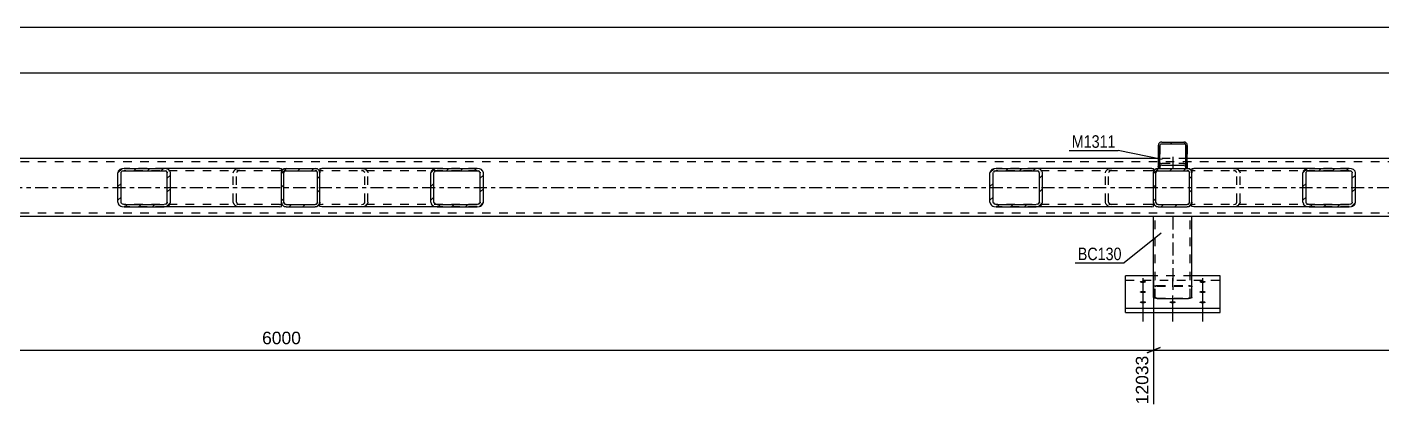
# Model space of a CAD drawing. Header units: millimetres. Extents: x -130 to 1059, y -611 to 230.
# Drawn here: x 453.3 to 764, y -363 to -276 of the extents above; entities that cross this region are included whole.
import ezdxf

# ---------------------------------------------------------------- set-up
doc = ezdxf.new("R2010")
doc.units = ezdxf.units.MM
doc.linetypes.add('DXK_LINE_DOT2', pattern=[3.9198, 1.9599, -1.9599])
doc.linetypes.add('DXK_LINE_DOT3', pattern=[5.9187, 2.979, -0.9799, 0.9799, -0.9799])
doc.styles.add('Arial', font='ARIAL.TTF', dxfattribs={"height": 0.2})
doc.styles.add('Arial Narrow', font='ARIALN.TTF', dxfattribs={"height": 0.2})

# ---------------------------------------------------------------- blocks, each defined once
blk = doc.blocks.new('Part-814407902-5554 - 5532')
at = {"color": 7, "linetype": 'DXK_LINE_DOT2'}
for p, q in [((881.02, -306.89), (-18.38, -306.89)), ((719.37, -306.09), (712.7, -306.09)), ((881.02, -318.62), (-18.38, -318.62))]:
    blk.add_line(p, q, dxfattribs=at)
at = {"color": 2, "linetype": 'Continuous'}
for p, q in [((712.7, -306.09), (319.37, -306.09)), ((881.02, -306.09), (719.37, -306.09)), ((873.02, -319.42), (-18.38, -319.42))]:
    blk.add_line(p, q, dxfattribs=at)
at = {"color": 7, "linetype": 'DXK_LINE_DOT3'}
blk.add_line((-18.38, -312.76), (881.02, -312.76), dxfattribs=at)
blk = doc.blocks.new('Part-814407902-5687 - 5532')
at = {"color": 2, "linetype": 'Continuous'}
for p, q in [((711.63, -337.94), (711.63, -319.42)), ((720.43, -337.94), (720.43, -319.42)), ((711.69, -338.05), (711.63, -337.94)), ((711.87, -338.14), (711.69, -338.05)), ((712.13, -338.2), (711.87, -338.14)), ((712.43, -338.22), (712.13, -338.2)), ((712.43, -338.22), (719.63, -338.22)), ((719.94, -338.2), (719.63, -338.22)), ((720.2, -338.14), (719.94, -338.2)), ((720.37, -338.05), (720.2, -338.14)), ((720.43, -337.94), (720.37, -338.05))]:
    blk.add_line(p, q, dxfattribs=at)
at = {"color": 7, "linetype": 'DXK_LINE_DOT2'}
for p, q in [((720.43, -319.42), (711.63, -319.42)), ((712.03, -337.94), (712.03, -319.42)), ((720.03, -337.94), (720.03, -319.42)), ((711.63, -335.48), (711.69, -335.38)), ((711.69, -335.38), (711.87, -335.29)), ((711.87, -335.29), (712.13, -335.23)), ((712.06, -335.43), (712.03, -335.48)), ((712.15, -335.39), (712.06, -335.43)), ((712.13, -335.23), (712.43, -335.21)), ((712.28, -335.36), (712.15, -335.39)), ((712.43, -335.35), (712.28, -335.36)), ((712.43, -335.21), (719.63, -335.21)), ((712.43, -335.35), (719.63, -335.35)), ((719.63, -335.21), (719.94, -335.23)), ((719.79, -335.36), (719.63, -335.35)), ((719.92, -335.39), (719.79, -335.36)), ((719.92, -335.39), (719.94, -335.4)), ((719.94, -335.23), (720.2, -335.29)), ((719.94, -335.4), (720, -335.43)), ((720.03, -335.48), (720, -335.43)), ((720.2, -335.29), (720.37, -335.38)), ((720.37, -335.38), (720.43, -335.48)), ((712.03, -337.94), (712.06, -338)), ((712.06, -338), (712.15, -338.04)), ((712.15, -338.04), (712.28, -338.07)), ((712.28, -338.07), (712.43, -338.08)), ((712.43, -338.08), (719.63, -338.08)), ((719.63, -338.08), (719.79, -338.07)), ((719.79, -338.07), (719.92, -338.04)), ((719.92, -338.04), (720, -338)), ((720, -338), (720.03, -337.94))]:
    blk.add_line(p, q, dxfattribs=at)
at = {"color": 7, "linetype": 'DXK_LINE_DOT3'}
blk.add_line((716.03, -319.42), (716.03, -336.71), dxfattribs=at)
blk = doc.blocks.new('Part-814407902-5675 - 5532')
at = {"linetype": 'Continuous'}
h = blk.add_hatch(dxfattribs=at)
h.set_pattern_fill('', scale=0.7, style=0, pattern_type=0)
h.set_pattern_definition([(45, (719.7654, -317.0768), (-1.57154, 1.57154), [])])
h.paths.add_polyline_path([(719.36, -317.16), (719.77, -317.08), (720.11, -316.85), (720.34, -316.5), (720.42, -316.09), (720.42, -309.42), (720.34, -309.02), (720.11, -308.67), (719.77, -308.44), (719.36, -308.36), (712.69, -308.36), (712.28, -308.44), (711.94, -308.67), (711.71, -309.02), (711.62, -309.42), (711.62, -316.09), (711.71, -316.5), (711.94, -316.85), (712.28, -317.08), (712.69, -317.16)])
h.paths.add_polyline_path([(712.49, -316.58), (712.31, -316.47), (712.2, -316.3), (712.16, -316.09), (712.16, -309.42), (712.2, -309.22), (712.31, -309.05), (712.49, -308.93), (712.69, -308.89), (719.36, -308.89), (719.56, -308.93), (719.73, -309.05), (719.85, -309.22), (719.89, -309.42), (719.89, -316.09), (719.85, -316.3), (719.73, -316.47), (719.56, -316.58), (719.36, -316.62), (712.69, -316.62)])
at = {"color": 7, "linetype": 'DXK_LINE_DOT2'}
for p, q in [((711.62, -309.42), (711.71, -309.02)), ((711.62, -316.09), (711.62, -309.42)), ((712.2, -309.22), (712.16, -309.42)), ((712.16, -316.09), (712.16, -309.42)), ((712.28, -308.44), (712.69, -308.36)), ((712.69, -308.89), (712.49, -308.93)), ((712.69, -308.36), (712.72, -308.36)), ((712.69, -308.89), (719.36, -308.89)), ((712.72, -308.36), (719.36, -308.36)), ((719.36, -308.36), (719.77, -308.44)), ((719.56, -308.93), (719.36, -308.89)), ((719.89, -309.42), (719.85, -309.22)), ((719.89, -316.09), (719.89, -309.42)), ((720.34, -309.02), (720.42, -309.42)), ((720.42, -316.09), (720.42, -309.42)), ((711.71, -316.5), (711.62, -316.09)), ((712.16, -316.09), (712.2, -316.3)), ((712.49, -316.58), (712.69, -316.62)), ((712.69, -316.62), (719.36, -316.62)), ((719.36, -316.62), (719.56, -316.58)), ((719.85, -316.3), (719.89, -316.09)), ((720.42, -316.09), (720.34, -316.5)), ((712.69, -317.16), (712.28, -317.08)), ((712.69, -317.16), (719.36, -317.16)), ((719.77, -317.08), (719.36, -317.16))]:
    blk.add_line(p, q, dxfattribs=at)
at = {"color": 2, "linetype": 'Continuous'}
for p, q in [((711.71, -309.02), (711.62, -309.42)), ((711.62, -316.09), (711.62, -309.42)), ((712.16, -309.42), (712.2, -309.22)), ((712.16, -316.09), (712.16, -309.42)), ((712.69, -308.36), (712.28, -308.44)), ((712.49, -308.93), (712.69, -308.89)), ((712.69, -308.36), (719.36, -308.36)), ((712.69, -308.89), (719.36, -308.89)), ((719.77, -308.44), (719.36, -308.36)), ((719.36, -308.89), (719.56, -308.93)), ((719.85, -309.22), (719.89, -309.42)), ((719.89, -316.09), (719.89, -309.42)), ((720.42, -309.42), (720.34, -309.02)), ((720.42, -316.09), (720.42, -309.42)), ((711.62, -316.09), (711.71, -316.5)), ((712.2, -316.3), (712.16, -316.09)), ((712.69, -316.62), (712.49, -316.58)), ((712.69, -316.62), (719.36, -316.62)), ((719.56, -316.58), (719.36, -316.62)), ((719.89, -316.09), (719.85, -316.3)), ((720.34, -316.5), (720.42, -316.09)), ((712.28, -317.08), (712.69, -317.16)), ((712.69, -317.16), (719.36, -317.16)), ((719.36, -317.16), (719.77, -317.08))]:
    blk.add_line(p, q, dxfattribs=at)
at = {"color": 7, "linetype": 'DXK_LINE_DOT2'}
for centre, radius, start, end in [((712.69, -309.42), 1.07, 112.5, 157.5), ((712.69, -309.42), 0.533, 112.5, 157.5), ((719.36, -309.42), 0.533, 22.5, 67.5), ((719.36, -309.42), 1.07, 22.5, 67.5), ((712.69, -316.09), 1.07, 202.5, 247.5), ((712.69, -316.09), 0.533, 202.5, 247.5), ((719.36, -316.09), 0.533, 292.5, 337.5), ((719.36, -316.09), 1.07, 292.5, 337.5)]:
    blk.add_arc(centre, radius, start, end, dxfattribs=at)
at = {"color": 2, "linetype": 'Continuous'}
for centre, radius, start, end in [((712.69, -309.42), 1.07, 112.5, 157.5), ((712.69, -309.42), 0.533, 112.5, 157.5), ((719.36, -309.42), 0.533, 22.5, 67.5), ((719.36, -309.42), 1.07, 22.5, 67.5), ((712.69, -316.09), 1.07, 202.5, 247.5), ((712.69, -316.09), 0.533, 202.5, 247.5), ((719.36, -316.09), 0.533, 292.5, 337.5), ((719.36, -316.09), 1.07, 292.5, 337.5)]:
    blk.add_arc(centre, radius, start, end, dxfattribs=at)
blk = doc.blocks.new('Part-814407902-5645 - 5532')
at = {"linetype": 'Continuous'}
h = blk.add_hatch(dxfattribs=at)
h.set_pattern_fill('', scale=0.7, style=0, pattern_type=0)
h.set_pattern_definition([(45, (485.2795, -317.0768), (-1.57154, 1.57154), [])])
h.paths.add_polyline_path([(484.72, -317.16), (485.28, -317.08), (485.75, -316.85), (486.07, -316.5), (486.18, -316.09), (486.18, -309.42), (486.07, -309.02), (485.75, -308.67), (485.28, -308.44), (484.72, -308.36), (475.57, -308.36), (475.01, -308.44), (474.53, -308.67), (474.21, -309.02), (474.1, -309.42), (474.1, -316.09), (474.21, -316.5), (474.53, -316.85), (475.01, -317.08), (475.57, -317.16)])
h.paths.add_polyline_path([(475.29, -316.58), (475.05, -316.47), (474.89, -316.3), (474.84, -316.09), (474.84, -309.42), (474.89, -309.22), (475.05, -309.05), (475.29, -308.93), (475.57, -308.89), (484.72, -308.89), (485, -308.93), (485.24, -309.05), (485.4, -309.22), (485.45, -309.42), (485.45, -316.09), (485.4, -316.3), (485.24, -316.47), (485, -316.58), (484.72, -316.62), (475.57, -316.62)])
at = {"color": 2, "linetype": 'Continuous'}
for p, q in [((474.21, -309.02), (474.1, -309.42)), ((474.1, -316.09), (474.1, -309.42)), ((474.84, -309.42), (474.89, -309.22)), ((474.84, -316.09), (474.84, -309.42)), ((475.57, -308.36), (475.01, -308.44)), ((475.29, -308.93), (475.57, -308.89)), ((475.57, -308.36), (484.72, -308.36)), ((475.57, -308.89), (484.72, -308.89)), ((511.2, -308.36), (484.72, -308.36)), ((485.28, -308.44), (484.72, -308.36)), ((484.72, -308.89), (485, -308.93)), ((485.4, -309.22), (485.45, -309.42)), ((485.45, -316.09), (485.45, -309.42)), ((486.18, -309.42), (486.07, -309.02)), ((486.18, -316.09), (486.18, -309.42)), ((511.2, -308.36), (511.62, -308.42)), ((511.62, -308.42), (511.62, -308.44)), ((511.62, -308.44), (511.62, -308.67)), ((511.62, -308.67), (511.62, -309.42)), ((474.1, -316.09), (474.21, -316.5)), ((474.89, -316.3), (474.84, -316.09)), ((475.57, -316.62), (475.29, -316.58)), ((475.57, -316.62), (484.72, -316.62)), ((485, -316.58), (484.72, -316.62)), ((485.45, -316.09), (485.4, -316.3)), ((486.07, -316.5), (486.18, -316.09)), ((511.62, -317.1), (511.62, -316.09)), ((475.01, -317.08), (475.57, -317.16)), ((475.57, -317.16), (484.72, -317.16)), ((484.72, -317.16), (485.28, -317.08)), ((511.2, -317.16), (484.72, -317.16)), ((511.2, -317.16), (511.62, -317.1))]:
    blk.add_line(p, q, dxfattribs=at)
at = {"color": 7, "linetype": 'DXK_LINE_DOT2'}
for p, q in [((484.72, -308.36), (475.57, -308.36)), ((511.2, -308.89), (475.57, -308.89)), ((500.58, -309.42), (500.69, -309.02)), ((500.58, -316.09), (500.58, -309.42)), ((501.37, -309.22), (501.31, -309.42)), ((501.31, -316.09), (501.31, -309.42)), ((501.48, -308.44), (502.04, -308.36)), ((502.04, -308.89), (501.76, -308.93)), ((511.48, -308.93), (511.2, -308.89)), ((511.62, -309), (511.48, -308.93)), ((511.62, -308.42), (511.62, -308.42)), ((511.62, -308.67), (511.62, -309)), ((511.62, -316.09), (511.62, -309.02)), ((511.2, -316.62), (475.57, -316.62)), ((500.69, -316.5), (500.58, -316.09)), ((501.31, -316.09), (501.37, -316.3)), ((501.76, -316.58), (502.04, -316.62)), ((511.2, -316.62), (511.48, -316.58)), ((511.48, -316.58), (511.62, -316.51)), ((484.72, -317.16), (475.57, -317.16)), ((502.04, -317.16), (501.48, -317.08))]:
    blk.add_line(p, q, dxfattribs=at)
at = {"color": 2, "linetype": 'Continuous'}
for centre, radius, start, end in [((475.34, -309.73), 1.34, 104.5547, 147.5895), ((475.46, -309.58), 0.668, 104.5547, 147.5895), ((484.83, -309.58), 0.668, 32.4105, 75.4453), ((484.94, -309.73), 1.34, 32.4105, 75.4453), ((475.34, -315.78), 1.34, 212.4105, 255.4453), ((475.46, -315.94), 0.668, 212.4105, 255.4453), ((484.83, -315.94), 0.668, 284.5547, 327.5895), ((484.94, -315.78), 1.34, 284.5547, 327.5895)]:
    blk.add_arc(centre, radius, start, end, dxfattribs=at)
at = {"color": 7, "linetype": 'DXK_LINE_DOT2'}
for centre, radius, start, end in [((501.82, -309.73), 1.34, 104.5547, 147.5895), ((501.93, -309.58), 0.668, 104.5547, 147.5895), ((501.82, -315.78), 1.34, 212.4105, 255.4453), ((501.93, -315.94), 0.668, 212.4105, 255.4453)]:
    blk.add_arc(centre, radius, start, end, dxfattribs=at)
blk = doc.blocks.new('Part-814407902-5620 - 5532')
at = {"color": 2, "linetype": 'Continuous'}
for p, q in [((705.2, -341.42), (705.2, -333.01)), ((711.63, -333.01), (705.2, -333.01)), ((726.87, -333.01), (720.43, -333.01)), ((726.87, -341.42), (726.87, -333.01)), ((705.2, -340.42), (726.87, -340.42)), ((705.2, -341.42), (726.87, -341.42))]:
    blk.add_line(p, q, dxfattribs=at)
at = {"color": 7, "linetype": 'DXK_LINE_DOT2'}
for p, q in [((705.2, -334.01), (726.87, -334.01)), ((720.43, -333.01), (711.63, -333.01))]:
    blk.add_line(p, q, dxfattribs=at)
blk = doc.blocks.new('Part-814407902-5630 - 5532')
at = {"linetype": 'Continuous'}
h = blk.add_hatch(dxfattribs=at)
h.set_pattern_fill('', scale=0.7, style=0, pattern_type=0)
h.set_pattern_definition([(45, (757.0405, -317.0768), (-1.57154, 1.57154), [])])
h.paths.add_polyline_path([(756.48, -317.16), (757.04, -317.08), (757.52, -316.85), (757.83, -316.5), (757.94, -316.09), (757.94, -309.42), (757.83, -309.02), (757.52, -308.67), (757.04, -308.44), (756.48, -308.36), (747.33, -308.36), (746.77, -308.44), (746.29, -308.67), (745.98, -309.02), (745.86, -309.42), (745.86, -316.09), (745.98, -316.5), (746.29, -316.85), (746.77, -317.08), (747.33, -317.16)])
h.paths.add_polyline_path([(747.05, -316.58), (746.81, -316.47), (746.65, -316.3), (746.6, -316.09), (746.6, -309.42), (746.65, -309.22), (746.81, -309.05), (747.05, -308.93), (747.33, -308.89), (756.48, -308.89), (756.76, -308.93), (757, -309.05), (757.16, -309.22), (757.21, -309.42), (757.21, -316.09), (757.16, -316.3), (757, -316.47), (756.76, -316.58), (756.48, -316.62), (747.33, -316.62)])
at = {"color": 2, "linetype": 'Continuous'}
for p, q in [((720.42, -308.42), (720.85, -308.36)), ((720.42, -308.42), (720.42, -309.42)), ((747.33, -308.36), (720.85, -308.36)), ((745.98, -309.02), (745.86, -309.42)), ((745.86, -316.09), (745.86, -309.42)), ((746.6, -309.42), (746.65, -309.22)), ((746.6, -316.09), (746.6, -309.42)), ((747.33, -308.36), (746.77, -308.44)), ((747.05, -308.93), (747.33, -308.89)), ((747.33, -308.36), (756.48, -308.36)), ((747.33, -308.89), (756.48, -308.89)), ((757.04, -308.44), (756.48, -308.36)), ((756.48, -308.89), (756.76, -308.93)), ((757.16, -309.22), (757.21, -309.42)), ((757.21, -316.09), (757.21, -309.42)), ((757.94, -309.42), (757.83, -309.02)), ((757.94, -316.09), (757.94, -309.42)), ((720.42, -317.08), (720.42, -316.09)), ((745.86, -316.09), (745.98, -316.5)), ((746.65, -316.3), (746.6, -316.09)), ((747.33, -316.62), (747.05, -316.58)), ((747.33, -316.62), (756.48, -316.62)), ((756.76, -316.58), (756.48, -316.62)), ((757.21, -316.09), (757.16, -316.3)), ((757.83, -316.5), (757.94, -316.09)), ((720.42, -317.1), (720.42, -317.08)), ((720.85, -317.16), (720.42, -317.1)), ((747.33, -317.16), (720.85, -317.16)), ((746.77, -317.08), (747.33, -317.16)), ((747.33, -317.16), (756.48, -317.16)), ((756.48, -317.16), (757.04, -317.08))]:
    blk.add_line(p, q, dxfattribs=at)
at = {"color": 7, "linetype": 'DXK_LINE_DOT2'}
for p, q in [((720.42, -308.42), (720.42, -309)), ((720.57, -308.93), (720.42, -309)), ((720.42, -316.85), (720.42, -309.42)), ((720.85, -308.89), (720.57, -308.93)), ((756.48, -308.89), (720.85, -308.89)), ((730, -308.36), (730.56, -308.44)), ((730.28, -308.93), (730, -308.89)), ((730.74, -309.42), (730.68, -309.22)), ((730.74, -316.09), (730.74, -309.42)), ((731.36, -309.02), (731.47, -309.42)), ((731.47, -316.09), (731.47, -309.42)), ((756.48, -308.36), (747.33, -308.36)), ((720.42, -316.51), (720.57, -316.58)), ((720.57, -316.58), (720.85, -316.62)), ((756.48, -316.62), (720.85, -316.62)), ((730, -316.62), (730.28, -316.58)), ((730.68, -316.3), (730.74, -316.09)), ((731.47, -316.09), (731.36, -316.5)), ((730.56, -317.08), (730, -317.16)), ((756.48, -317.16), (747.33, -317.16))]:
    blk.add_line(p, q, dxfattribs=at)
for centre, radius, start, end in [((730.12, -309.58), 0.668, 32.4105, 75.4453), ((730.23, -309.73), 1.34, 32.4105, 75.4453), ((730.12, -315.94), 0.668, 284.5547, 327.5895), ((730.23, -315.78), 1.34, 284.5547, 327.5895)]:
    blk.add_arc(centre, radius, start, end, dxfattribs=at)
at = {"color": 2, "linetype": 'Continuous'}
for centre, radius, start, end in [((747.1, -309.73), 1.34, 104.5547, 147.5895), ((747.22, -309.58), 0.668, 104.5547, 147.5895), ((756.59, -309.58), 0.668, 32.4105, 75.4453), ((756.7, -309.73), 1.34, 32.4105, 75.4453), ((747.1, -315.78), 1.34, 212.4105, 255.4453), ((747.22, -315.94), 0.668, 212.4105, 255.4453), ((756.59, -315.94), 0.668, 284.5547, 327.5895), ((756.7, -315.78), 1.34, 284.5547, 327.5895)]:
    blk.add_arc(centre, radius, start, end, dxfattribs=at)
blk = doc.blocks.new('Part-814407902-5698 - 5532')
at = {"linetype": 'Continuous'}
h = blk.add_hatch(dxfattribs=at)
h.set_pattern_fill('', scale=0.7, style=0, pattern_type=0)
h.set_pattern_definition([(45, (557.0405, -317.0768), (-1.57154, 1.57154), [])])
h.paths.add_polyline_path([(556.48, -317.16), (557.04, -317.08), (557.52, -316.85), (557.83, -316.5), (557.94, -316.09), (557.94, -309.42), (557.83, -309.02), (557.52, -308.67), (557.04, -308.44), (556.48, -308.36), (547.33, -308.36), (546.77, -308.44), (546.29, -308.67), (545.98, -309.02), (545.86, -309.42), (545.86, -316.09), (545.98, -316.5), (546.29, -316.85), (546.77, -317.08), (547.33, -317.16)])
h.paths.add_polyline_path([(547.05, -316.58), (546.81, -316.47), (546.65, -316.3), (546.6, -316.09), (546.6, -309.42), (546.65, -309.22), (546.81, -309.05), (547.05, -308.93), (547.33, -308.89), (556.48, -308.89), (556.76, -308.93), (557, -309.05), (557.16, -309.22), (557.21, -309.42), (557.21, -316.09), (557.16, -316.3), (557, -316.47), (556.76, -316.58), (556.48, -316.62), (547.33, -316.62)])
at = {"color": 2, "linetype": 'Continuous'}
for p, q in [((520.42, -308.42), (520.85, -308.36)), ((520.42, -308.42), (520.42, -309.42)), ((547.33, -308.36), (520.85, -308.36)), ((545.98, -309.02), (545.86, -309.42)), ((545.86, -316.09), (545.86, -309.42)), ((546.6, -309.42), (546.65, -309.22)), ((546.6, -316.09), (546.6, -309.42)), ((547.33, -308.36), (546.77, -308.44)), ((547.05, -308.93), (547.33, -308.89)), ((547.33, -308.36), (556.48, -308.36)), ((547.33, -308.89), (556.48, -308.89)), ((557.04, -308.44), (556.48, -308.36)), ((556.48, -308.89), (556.76, -308.93)), ((557.16, -309.22), (557.21, -309.42)), ((557.21, -316.09), (557.21, -309.42)), ((557.94, -309.42), (557.83, -309.02)), ((557.94, -316.09), (557.94, -309.42)), ((520.42, -317.08), (520.42, -316.09)), ((545.86, -316.09), (545.98, -316.5)), ((546.65, -316.3), (546.6, -316.09)), ((547.33, -316.62), (547.05, -316.58)), ((547.33, -316.62), (556.48, -316.62)), ((556.76, -316.58), (556.48, -316.62)), ((557.21, -316.09), (557.16, -316.3)), ((557.83, -316.5), (557.94, -316.09)), ((520.42, -317.1), (520.42, -317.08)), ((520.85, -317.16), (520.42, -317.1)), ((547.33, -317.16), (520.85, -317.16)), ((546.77, -317.08), (547.33, -317.16)), ((547.33, -317.16), (556.48, -317.16)), ((556.48, -317.16), (557.04, -317.08))]:
    blk.add_line(p, q, dxfattribs=at)
at = {"color": 7, "linetype": 'DXK_LINE_DOT2'}
for p, q in [((520.42, -308.42), (520.42, -309)), ((520.57, -308.93), (520.42, -309)), ((520.42, -316.85), (520.42, -309.42)), ((520.85, -308.89), (520.57, -308.93)), ((556.48, -308.89), (520.85, -308.89)), ((530, -308.36), (530.56, -308.44)), ((530.28, -308.93), (530, -308.89)), ((530.74, -309.42), (530.68, -309.22)), ((530.74, -316.09), (530.74, -309.42)), ((531.36, -309.02), (531.47, -309.42)), ((531.47, -316.09), (531.47, -309.42)), ((556.48, -308.36), (547.33, -308.36)), ((520.42, -316.51), (520.57, -316.58)), ((520.57, -316.58), (520.85, -316.62)), ((556.48, -316.62), (520.85, -316.62)), ((530, -316.62), (530.28, -316.58)), ((530.68, -316.3), (530.74, -316.09)), ((531.47, -316.09), (531.36, -316.5)), ((530.56, -317.08), (530, -317.16)), ((556.48, -317.16), (547.33, -317.16))]:
    blk.add_line(p, q, dxfattribs=at)
for centre, radius, start, end in [((530.12, -309.58), 0.668, 32.4104, 75.4453), ((530.23, -309.73), 1.34, 32.4104, 75.4453), ((530.12, -315.94), 0.668, 284.5547, 327.5896), ((530.23, -315.78), 1.34, 284.5547, 327.5896)]:
    blk.add_arc(centre, radius, start, end, dxfattribs=at)
at = {"color": 2, "linetype": 'Continuous'}
for centre, radius, start, end in [((547.1, -309.73), 1.34, 104.5547, 147.5896), ((547.22, -309.58), 0.668, 104.5547, 147.5896), ((556.59, -309.58), 0.668, 32.4104, 75.4453), ((556.7, -309.73), 1.34, 32.4104, 75.4453), ((547.1, -315.78), 1.34, 212.4104, 255.4453), ((547.22, -315.94), 0.668, 212.4104, 255.4453), ((556.59, -315.94), 0.668, 284.5547, 327.5896), ((556.7, -315.78), 1.34, 284.5547, 327.5896)]:
    blk.add_arc(centre, radius, start, end, dxfattribs=at)
blk = doc.blocks.new('Part-814407902-5646 - 5532')
at = {"linetype": 'Continuous'}
h = blk.add_hatch(dxfattribs=at)
h.set_pattern_fill('', scale=0.7, style=0, pattern_type=0)
h.set_pattern_definition([(45, (685.2795, -317.0768), (-1.57154, 1.57154), [])])
h.paths.add_polyline_path([(684.72, -317.16), (685.28, -317.08), (685.75, -316.85), (686.07, -316.5), (686.18, -316.09), (686.18, -309.42), (686.07, -309.02), (685.75, -308.67), (685.28, -308.44), (684.72, -308.36), (675.57, -308.36), (675.01, -308.44), (674.53, -308.67), (674.21, -309.02), (674.1, -309.42), (674.1, -316.09), (674.21, -316.5), (674.53, -316.85), (675.01, -317.08), (675.57, -317.16)])
h.paths.add_polyline_path([(675.29, -316.58), (675.05, -316.47), (674.89, -316.3), (674.84, -316.09), (674.84, -309.42), (674.89, -309.22), (675.05, -309.05), (675.29, -308.93), (675.57, -308.89), (684.72, -308.89), (685, -308.93), (685.24, -309.05), (685.4, -309.22), (685.45, -309.42), (685.45, -316.09), (685.4, -316.3), (685.24, -316.47), (685, -316.58), (684.72, -316.62), (675.57, -316.62)])
at = {"color": 2, "linetype": 'Continuous'}
for p, q in [((674.21, -309.02), (674.1, -309.42)), ((674.1, -316.09), (674.1, -309.42)), ((674.84, -309.42), (674.89, -309.22)), ((674.84, -316.09), (674.84, -309.42)), ((675.57, -308.36), (675.01, -308.44)), ((675.29, -308.93), (675.57, -308.89)), ((675.57, -308.36), (684.72, -308.36)), ((675.57, -308.89), (684.72, -308.89)), ((711.2, -308.36), (684.72, -308.36)), ((685.28, -308.44), (684.72, -308.36)), ((684.72, -308.89), (685, -308.93)), ((685.4, -309.22), (685.45, -309.42)), ((685.45, -316.09), (685.45, -309.42)), ((686.18, -309.42), (686.07, -309.02)), ((686.18, -316.09), (686.18, -309.42)), ((711.2, -308.36), (711.62, -308.42)), ((711.62, -308.42), (711.62, -308.44)), ((711.62, -308.44), (711.62, -308.67)), ((711.62, -308.67), (711.62, -309.42)), ((674.1, -316.09), (674.21, -316.5)), ((674.89, -316.3), (674.84, -316.09)), ((675.57, -316.62), (675.29, -316.58)), ((675.57, -316.62), (684.72, -316.62)), ((685, -316.58), (684.72, -316.62)), ((685.45, -316.09), (685.4, -316.3)), ((686.07, -316.5), (686.18, -316.09)), ((711.62, -317.1), (711.62, -316.09)), ((675.01, -317.08), (675.57, -317.16)), ((675.57, -317.16), (684.72, -317.16)), ((684.72, -317.16), (685.28, -317.08)), ((711.2, -317.16), (684.72, -317.16)), ((711.2, -317.16), (711.62, -317.1))]:
    blk.add_line(p, q, dxfattribs=at)
at = {"color": 7, "linetype": 'DXK_LINE_DOT2'}
for p, q in [((684.72, -308.36), (675.57, -308.36)), ((711.2, -308.89), (675.57, -308.89)), ((700.58, -309.42), (700.69, -309.02)), ((700.58, -316.09), (700.58, -309.42)), ((701.37, -309.22), (701.31, -309.42)), ((701.31, -316.09), (701.31, -309.42)), ((701.48, -308.44), (702.04, -308.36)), ((702.04, -308.89), (701.76, -308.93)), ((711.48, -308.93), (711.2, -308.89)), ((711.62, -309), (711.48, -308.93)), ((711.62, -308.42), (711.62, -308.42)), ((711.62, -308.67), (711.62, -309)), ((711.62, -316.09), (711.62, -309.02)), ((711.2, -316.62), (675.57, -316.62)), ((700.69, -316.5), (700.58, -316.09)), ((701.31, -316.09), (701.37, -316.3)), ((701.76, -316.58), (702.04, -316.62)), ((711.2, -316.62), (711.48, -316.58)), ((711.48, -316.58), (711.62, -316.51)), ((684.72, -317.16), (675.57, -317.16)), ((702.04, -317.16), (701.48, -317.08))]:
    blk.add_line(p, q, dxfattribs=at)
at = {"color": 2, "linetype": 'Continuous'}
for centre, radius, start, end in [((675.34, -309.73), 1.34, 104.5547, 147.5896), ((675.46, -309.58), 0.668, 104.5547, 147.5896), ((684.83, -309.58), 0.668, 32.4104, 75.4453), ((684.94, -309.73), 1.34, 32.4104, 75.4453), ((675.34, -315.78), 1.34, 212.4104, 255.4453), ((675.46, -315.94), 0.668, 212.4104, 255.4453), ((684.83, -315.94), 0.668, 284.5547, 327.5896), ((684.94, -315.78), 1.34, 284.5547, 327.5896)]:
    blk.add_arc(centre, radius, start, end, dxfattribs=at)
at = {"color": 7, "linetype": 'DXK_LINE_DOT2'}
for centre, radius, start, end in [((701.82, -309.73), 1.34, 104.5547, 147.5896), ((701.93, -309.58), 0.668, 104.5547, 147.5896), ((701.82, -315.78), 1.34, 212.4104, 255.4453), ((701.93, -315.94), 0.668, 212.4104, 255.4453)]:
    blk.add_arc(centre, radius, start, end, dxfattribs=at)
blk = doc.blocks.new('Part-814407902-5672 - 5532')
at = {"linetype": 'Continuous'}
h = blk.add_hatch(dxfattribs=at)
h.set_pattern_fill('', scale=0.7, style=0, pattern_type=0)
h.set_pattern_definition([(45, (719.3656, -308.2727), (-1.57154, 1.57154), [])])
h.paths.add_polyline_path([(719.35, -308.36), (719.37, -308.27), (719.37, -303.13), (719.3, -302.82), (719.13, -302.56), (718.87, -302.38), (718.57, -302.32), (713.5, -302.32), (713.19, -302.38), (712.93, -302.56), (712.76, -302.82), (712.7, -303.13), (712.7, -308.27), (712.72, -308.36), (713.12, -308.36), (713.1, -308.27), (713.1, -303.13), (713.13, -302.98), (713.22, -302.84), (713.35, -302.76), (713.5, -302.72), (718.57, -302.72), (718.72, -302.76), (718.85, -302.84), (718.94, -302.98), (718.97, -303.13), (718.97, -308.27), (718.95, -308.36)])
at = {"color": 2, "linetype": 'Continuous'}
for p, q in [((712.76, -302.82), (712.7, -303.13)), ((712.7, -303.13), (712.7, -308.27)), ((713.1, -303.13), (713.13, -302.98)), ((713.1, -308.27), (713.1, -303.13)), ((713.13, -302.98), (713.22, -302.84)), ((713.5, -302.32), (713.19, -302.38)), ((713.22, -302.84), (713.35, -302.76)), ((713.35, -302.76), (713.5, -302.72)), ((713.5, -302.32), (718.57, -302.32)), ((713.5, -302.72), (718.57, -302.72)), ((718.87, -302.38), (718.57, -302.32)), ((718.57, -302.72), (718.72, -302.76)), ((718.72, -302.76), (718.85, -302.84)), ((718.85, -302.84), (718.94, -302.98)), ((718.94, -302.98), (718.97, -303.13)), ((718.97, -303.13), (718.97, -308.27)), ((719.37, -303.13), (719.3, -302.82)), ((719.37, -308.27), (719.37, -303.13)), ((713.5, -307.6), (713.35, -307.63)), ((713.5, -307.6), (718.57, -307.6)), ((718.72, -307.63), (718.57, -307.6)), ((712.7, -308.27), (712.7, -308.36)), ((712.7, -308.27), (712.72, -308.36)), ((712.72, -308.36), (713.12, -308.36)), ((713.13, -307.85), (713.1, -308)), ((713.12, -308.36), (713.1, -308.27)), ((713.22, -307.72), (713.13, -307.85)), ((713.35, -307.63), (713.22, -307.72)), ((718.85, -307.72), (718.72, -307.63)), ((718.94, -307.85), (718.85, -307.72)), ((718.97, -308), (718.94, -307.85)), ((718.97, -308.27), (718.95, -308.36)), ((718.95, -308.36), (719.35, -308.36)), ((719.35, -308.36), (719.37, -308.27)), ((719.37, -308.36), (719.36, -308.36)), ((719.37, -308.27), (719.37, -308.36))]:
    blk.add_line(p, q, dxfattribs=at)
at = {"color": 7, "linetype": 'DXK_LINE_DOT2'}
for p, q in [((712.7, -303.13), (712.7, -308.27)), ((713.1, -303.13), (713.1, -308.36)), ((718.97, -303.13), (718.97, -308.36)), ((719.37, -303.13), (719.37, -308.27)), ((713.19, -307.25), (713.5, -307.19)), ((713.5, -307.19), (718.57, -307.19)), ((718.57, -307.19), (718.87, -307.25)), ((712.7, -308), (712.76, -307.69)), ((713.12, -308.36), (712.7, -308.36)), ((719.36, -308.36), (718.95, -308.36)), ((719.3, -307.69), (719.37, -308))]:
    blk.add_line(p, q, dxfattribs=at)
at = {"color": 7, "linetype": 'DXK_LINE_DOT3'}
blk.add_line((716.03, -305.7), (716.03, -308.36), dxfattribs=at)
at = {"color": 2, "linetype": 'Continuous'}
for centre, start, end in [((713.51, -303.12), 112.9249, 157.9205), ((718.56, -303.12), 22.0795, 67.0751)]:
    blk.add_arc(centre, 0.806, start, end, dxfattribs=at)
at = {"color": 7, "linetype": 'DXK_LINE_DOT2'}
for centre, start, end in [((713.51, -308), 112.9249, 157.9205), ((718.56, -308), 22.0795, 67.0751)]:
    blk.add_arc(centre, 0.806, start, end, dxfattribs=at)
blk = doc.blocks.new('Part-814407902-5674 - 5532')
at = {"linetype": 'Continuous'}
h = blk.add_hatch(dxfattribs=at)
h.set_pattern_fill('', scale=0.7, style=0, pattern_type=0)
h.set_pattern_definition([(45, (519.7654, -317.0768), (-1.57154, 1.57154), [])])
h.paths.add_polyline_path([(519.36, -317.16), (519.77, -317.08), (520.11, -316.85), (520.34, -316.5), (520.42, -316.09), (520.42, -309.42), (520.34, -309.02), (520.11, -308.67), (519.77, -308.44), (519.36, -308.36), (512.69, -308.36), (512.28, -308.44), (511.94, -308.67), (511.71, -309.02), (511.62, -309.42), (511.62, -316.09), (511.71, -316.5), (511.94, -316.85), (512.28, -317.08), (512.69, -317.16)])
h.paths.add_polyline_path([(512.49, -316.58), (512.31, -316.47), (512.2, -316.3), (512.16, -316.09), (512.16, -309.42), (512.2, -309.22), (512.31, -309.05), (512.49, -308.93), (512.69, -308.89), (519.36, -308.89), (519.56, -308.93), (519.73, -309.05), (519.85, -309.22), (519.89, -309.42), (519.89, -316.09), (519.85, -316.3), (519.73, -316.47), (519.56, -316.58), (519.36, -316.62), (512.69, -316.62)])
at = {"color": 7, "linetype": 'DXK_LINE_DOT2'}
for p, q in [((511.62, -309.42), (511.71, -309.02)), ((511.62, -316.09), (511.62, -309.42)), ((512.2, -309.22), (512.16, -309.42)), ((512.16, -316.09), (512.16, -309.42)), ((512.28, -308.44), (512.69, -308.36)), ((512.69, -308.89), (512.49, -308.93)), ((512.69, -308.36), (519.36, -308.36)), ((512.69, -308.89), (519.36, -308.89)), ((519.36, -308.36), (519.77, -308.44)), ((519.56, -308.93), (519.36, -308.89)), ((519.89, -309.42), (519.85, -309.22)), ((519.89, -316.09), (519.89, -309.42)), ((520.34, -309.02), (520.42, -309.42)), ((520.42, -316.09), (520.42, -309.42)), ((511.71, -316.5), (511.62, -316.09)), ((512.16, -316.09), (512.2, -316.3)), ((512.49, -316.58), (512.69, -316.62)), ((512.69, -316.62), (519.36, -316.62)), ((519.36, -316.62), (519.56, -316.58)), ((519.85, -316.3), (519.89, -316.09)), ((520.42, -316.09), (520.34, -316.5)), ((512.69, -317.16), (512.28, -317.08)), ((512.69, -317.16), (519.36, -317.16)), ((519.77, -317.08), (519.36, -317.16))]:
    blk.add_line(p, q, dxfattribs=at)
at = {"color": 2, "linetype": 'Continuous'}
for p, q in [((511.71, -309.02), (511.62, -309.42)), ((511.62, -316.09), (511.62, -309.42)), ((512.16, -309.42), (512.2, -309.22)), ((512.16, -316.09), (512.16, -309.42)), ((512.69, -308.36), (512.28, -308.44)), ((512.49, -308.93), (512.69, -308.89)), ((512.69, -308.36), (519.36, -308.36)), ((512.69, -308.89), (519.36, -308.89)), ((519.77, -308.44), (519.36, -308.36)), ((519.36, -308.89), (519.56, -308.93)), ((519.85, -309.22), (519.89, -309.42)), ((519.89, -316.09), (519.89, -309.42)), ((520.42, -309.42), (520.34, -309.02)), ((520.42, -316.09), (520.42, -309.42)), ((511.62, -316.09), (511.71, -316.5)), ((512.2, -316.3), (512.16, -316.09)), ((512.69, -316.62), (512.49, -316.58)), ((512.69, -316.62), (519.36, -316.62)), ((519.56, -316.58), (519.36, -316.62)), ((519.89, -316.09), (519.85, -316.3)), ((520.34, -316.5), (520.42, -316.09)), ((512.28, -317.08), (512.69, -317.16)), ((512.69, -317.16), (519.36, -317.16)), ((519.36, -317.16), (519.77, -317.08))]:
    blk.add_line(p, q, dxfattribs=at)
at = {"color": 7, "linetype": 'DXK_LINE_DOT2'}
for centre, radius, start, end in [((512.69, -309.42), 1.07, 112.5, 157.5), ((512.69, -309.42), 0.533, 112.5, 157.5), ((519.36, -309.42), 0.533, 22.5, 67.5), ((519.36, -309.42), 1.07, 22.5, 67.5), ((512.69, -316.09), 1.07, 202.5, 247.5), ((512.69, -316.09), 0.533, 202.5, 247.5), ((519.36, -316.09), 0.533, 292.5, 337.5), ((519.36, -316.09), 1.07, 292.5, 337.5)]:
    blk.add_arc(centre, radius, start, end, dxfattribs=at)
at = {"color": 2, "linetype": 'Continuous'}
for centre, radius, start, end in [((512.69, -309.42), 1.07, 112.5, 157.5), ((512.69, -309.42), 0.533, 112.5, 157.5), ((519.36, -309.42), 0.533, 22.5, 67.5), ((519.36, -309.42), 1.07, 22.5, 67.5), ((512.69, -316.09), 1.07, 202.5, 247.5), ((512.69, -316.09), 0.533, 202.5, 247.5), ((519.36, -316.09), 0.533, 292.5, 337.5), ((519.36, -316.09), 1.07, 292.5, 337.5)]:
    blk.add_arc(centre, radius, start, end, dxfattribs=at)
blk = doc.blocks.new('Bolt-814407902-5710 - 5532')
at = {"linetype": 'Continuous'}
for points in [[(709.2, -334.63), (709.05, -334.62), (708.9, -334.61), (708.77, -334.58), (708.65, -334.54), (708.56, -334.5), (708.5, -334.45), (708.47, -334.4), (708.47, -334.35), (708.5, -334.3), (708.56, -334.25), (708.65, -334.21), (708.77, -334.17), (708.9, -334.15), (709.05, -334.13), (709.2, -334.13), (709.35, -334.13), (709.5, -334.15), (709.63, -334.17), (709.74, -334.21), (709.83, -334.25), (709.9, -334.3), (709.93, -334.35), (709.93, -334.4), (709.9, -334.45), (709.83, -334.5), (709.74, -334.54), (709.63, -334.58), (709.5, -334.61), (709.35, -334.62)], [(722.87, -334.63), (722.71, -334.62), (722.57, -334.61), (722.43, -334.58), (722.32, -334.54), (722.23, -334.5), (722.17, -334.45), (722.14, -334.4), (722.14, -334.35), (722.17, -334.3), (722.23, -334.25), (722.32, -334.21), (722.43, -334.17), (722.57, -334.15), (722.71, -334.13), (722.87, -334.13), (723.02, -334.13), (723.16, -334.15), (723.3, -334.17), (723.41, -334.21), (723.5, -334.25), (723.56, -334.3), (723.59, -334.35), (723.59, -334.4), (723.56, -334.45), (723.5, -334.5), (723.41, -334.54), (723.3, -334.58), (723.16, -334.61), (723.02, -334.62)], [(709.2, -336.95), (709.05, -336.95), (708.9, -336.93), (708.77, -336.9), (708.65, -336.87), (708.56, -336.83), (708.5, -336.78), (708.47, -336.73), (708.47, -336.68), (708.5, -336.62), (708.56, -336.58), (708.65, -336.53), (708.77, -336.5), (708.9, -336.47), (709.05, -336.46), (709.2, -336.45), (709.35, -336.46), (709.5, -336.47), (709.63, -336.5), (709.74, -336.53), (709.83, -336.58), (709.9, -336.62), (709.93, -336.68), (709.93, -336.73), (709.9, -336.78), (709.83, -336.83), (709.74, -336.87), (709.63, -336.9), (709.5, -336.93), (709.35, -336.95)], [(722.87, -336.95), (722.71, -336.95), (722.57, -336.93), (722.43, -336.9), (722.32, -336.87), (722.23, -336.83), (722.17, -336.78), (722.14, -336.73), (722.14, -336.68), (722.17, -336.62), (722.23, -336.58), (722.32, -336.53), (722.43, -336.5), (722.57, -336.47), (722.71, -336.46), (722.87, -336.45), (723.02, -336.46), (723.16, -336.47), (723.3, -336.5), (723.41, -336.53), (723.5, -336.58), (723.56, -336.62), (723.59, -336.68), (723.59, -336.73), (723.56, -336.78), (723.5, -336.83), (723.41, -336.87), (723.3, -336.9), (723.16, -336.93), (723.02, -336.95)], [(709.2, -339.3), (709.05, -339.3), (708.9, -339.28), (708.77, -339.25), (708.65, -339.22), (708.56, -339.18), (708.5, -339.13), (708.47, -339.08), (708.47, -339.02), (708.5, -338.97), (708.56, -338.93), (708.65, -338.88), (708.77, -338.85), (708.9, -338.82), (709.05, -338.81), (709.2, -338.8), (709.35, -338.81), (709.5, -338.82), (709.63, -338.85), (709.74, -338.88), (709.83, -338.93), (709.9, -338.97), (709.93, -339.02), (709.93, -339.08), (709.9, -339.13), (709.83, -339.18), (709.74, -339.22), (709.63, -339.25), (709.5, -339.28), (709.35, -339.3)], [(716, -339.3), (715.85, -339.3), (715.7, -339.28), (715.57, -339.25), (715.45, -339.22), (715.36, -339.18), (715.3, -339.13), (715.27, -339.08), (715.27, -339.02), (715.3, -338.97), (715.36, -338.93), (715.45, -338.88), (715.57, -338.85), (715.7, -338.82), (715.85, -338.81), (716, -338.8), (716.15, -338.81), (716.3, -338.82), (716.43, -338.85), (716.54, -338.88), (716.63, -338.93), (716.7, -338.97), (716.73, -339.02), (716.73, -339.08), (716.7, -339.13), (716.63, -339.18), (716.54, -339.22), (716.43, -339.25), (716.3, -339.28), (716.15, -339.3)], [(722.87, -339.3), (722.71, -339.3), (722.57, -339.28), (722.43, -339.25), (722.32, -339.22), (722.23, -339.18), (722.17, -339.13), (722.14, -339.08), (722.14, -339.02), (722.17, -338.97), (722.23, -338.93), (722.32, -338.88), (722.43, -338.85), (722.57, -338.82), (722.71, -338.81), (722.87, -338.8), (723.02, -338.81), (723.16, -338.82), (723.3, -338.85), (723.41, -338.88), (723.5, -338.93), (723.56, -338.97), (723.59, -339.02), (723.59, -339.08), (723.56, -339.13), (723.5, -339.18), (723.41, -339.22), (723.3, -339.25), (723.16, -339.28), (723.02, -339.3)]]:
    blk.add_hatch(color=1, dxfattribs=at).paths.add_polyline_path(points)
at = {"color": 1, "linetype": 'Continuous'}
for p, q in [((709.2, -333.56), (709.2, -338.76)), ((722.87, -333.56), (722.87, -338.76)), ((709.2, -335.89), (709.2, -341.09)), ((709.2, -338.24), (709.2, -343.44)), ((716, -338.24), (716, -343.44)), ((722.87, -335.89), (722.87, -341.09)), ((722.87, -338.24), (722.87, -343.44))]:
    blk.add_line(p, q, dxfattribs=at)
at = {"color": 1, "linetype": 'DXK_LINE_DOT2'}
blk.add_line((716, -333.56), (716, -338.76), dxfattribs=at)
blk = doc.blocks.new('StraightDimension-814407902-5884 - 5532')
at = {"color": 7, "linetype": 'Continuous'}
for p, q in [((711.63, -334.01), (711.63, -362.44)), ((311.63, -350.02), (711.63, -350.02)), ((710.13, -350.62), (713.13, -349.42))]:
    blk.add_line(p, q, dxfattribs=at)
at = {"color": 0}
blk.add_wipeout([(516.68, -349.27), (516.68, -345.07), (506.58, -345.07), (506.58, -349.27)], dxfattribs=at)
at = {"color": 0, "linetype": 'Continuous'}
blk.add_wipeout([(711.03, -350.72), (706.83, -350.72), (706.83, -363.04), (711.03, -363.04)], dxfattribs=at)
at = {"color": 3, "style": 'Arial'}
blk.add_text('6000', height=2.865, dxfattribs=at).set_placement((507.18, -348.67))
at = {"color": 3, "linetype": 'Continuous', "style": 'Arial'}
blk.add_text('12033', height=2.865, rotation=90.0002, dxfattribs=at).set_placement((710.43, -362.44))
blk = doc.blocks.new('StraightDimension-814407902-5893 - 5532')
at = {"color": 7, "linetype": 'Continuous'}
for p, q in [((881.02, -320.42), (881.02, -362.44)), ((711.63, -334.01), (711.63, -362.44)), ((713.13, -349.42), (710.13, -350.62)), ((711.63, -350.02), (881.02, -350.02)), ((879.52, -350.62), (882.52, -349.42))]:
    blk.add_line(p, q, dxfattribs=at)
at = {"color": 0}
blk.add_wipeout([(801.38, -349.27), (801.38, -345.07), (791.28, -345.07), (791.28, -349.27)], dxfattribs=at)
at = {"color": 0, "linetype": 'Continuous'}
blk.add_wipeout([(880.42, -350.72), (876.22, -350.72), (876.22, -363.04), (880.42, -363.04)], dxfattribs=at)
at = {"color": 3, "style": 'Arial'}
blk.add_text('2541', height=2.865, dxfattribs=at).set_placement((791.88, -348.67))
at = {"color": 3, "linetype": 'Continuous', "style": 'Arial'}
blk.add_text('14574', height=2.865, rotation=90.0002, dxfattribs=at).set_placement((879.82, -362.44))
blk = doc.blocks.new('StraightDimension-814407902-14647 - 5532')
at = {"color": 7, "linetype": 'Continuous'}
blk.add_line((-39.81, -286.45), (881.02, -286.45), dxfattribs=at)
blk = doc.blocks.new('StraightDimension-814407902-34916 - 5532')
at = {"color": 7, "linetype": 'Continuous'}
blk.add_line((-41.48, -275.98), (882.69, -275.98), dxfattribs=at)
blk = doc.blocks.new('Mark-814407902-5668 - 5532')
at = {"color": 0}
blk.add_wipeout([(702.92, -303.64), (702.92, -300.64), (692.87, -300.64), (692.87, -303.64)], dxfattribs=at)
blk.add_wipeout([(702.92, -303.64), (702.92, -300.64), (692.87, -300.64), (692.87, -303.64)], dxfattribs=at)
at = {"color": 30, "linetype": 'Continuous'}
for p in [(692.27, -304.24), (713.62, -306.32)]:
    blk.add_line(p, (703.52, -304.24), dxfattribs=at)
at = {"color": 3, "style": 'Arial Narrow'}
blk.add_text('M1311', height=2.863, dxfattribs=at).set_placement((692.87, -303.64))
blk = doc.blocks.new('Mark-814407902-5683 - 5532')
at = {"color": 0}
blk.add_wipeout([(704.3, -329.4), (704.3, -326.4), (694.25, -326.4), (694.25, -329.4)], dxfattribs=at)
blk.add_wipeout([(704.3, -329.4), (704.3, -326.4), (694.25, -326.4), (694.25, -329.4)], dxfattribs=at)
at = {"color": 30, "linetype": 'Continuous'}
for p in [(713.41, -323.2), (693.65, -330)]:
    blk.add_line(p, (704.9, -330), dxfattribs=at)
at = {"color": 3, "style": 'Arial Narrow'}
blk.add_text('BC130', height=2.863, dxfattribs=at).set_placement((694.25, -329.4))

msp = doc.modelspace()

# ---------------------------------------------------------------- block references
for name in ['Part-814407902-5672 - 5532', 'Part-814407902-5554 - 5532', 'Part-814407902-5645 - 5532', 'Part-814407902-5674 - 5532', 'Part-814407902-5698 - 5532', 'Part-814407902-5646 - 5532', 'Part-814407902-5675 - 5532', 'Part-814407902-5630 - 5532', 'Part-814407902-5687 - 5532', 'Part-814407902-5620 - 5532', 'Bolt-814407902-5710 - 5532']:
    msp.add_blockref(name, (0, 0))

# ---------------------------------------------------------------- next in the draw order: block references
msp.add_blockref('StraightDimension-814407902-5884 - 5532', (0, 0))

# ---------------------------------------------------------------- next in the draw order: block references
msp.add_blockref('StraightDimension-814407902-5893 - 5532', (0, 0))

# ---------------------------------------------------------------- next in the draw order: block references
msp.add_blockref('StraightDimension-814407902-14647 - 5532', (0, 0))

# ---------------------------------------------------------------- next in the draw order: block references
msp.add_blockref('StraightDimension-814407902-34916 - 5532', (0, 0))

# ---------------------------------------------------------------- next in the draw order: block references
for name in ['Mark-814407902-5668 - 5532', 'Mark-814407902-5683 - 5532']:
    msp.add_blockref(name, (0, 0))

doc.saveas('drawing.dxf')
